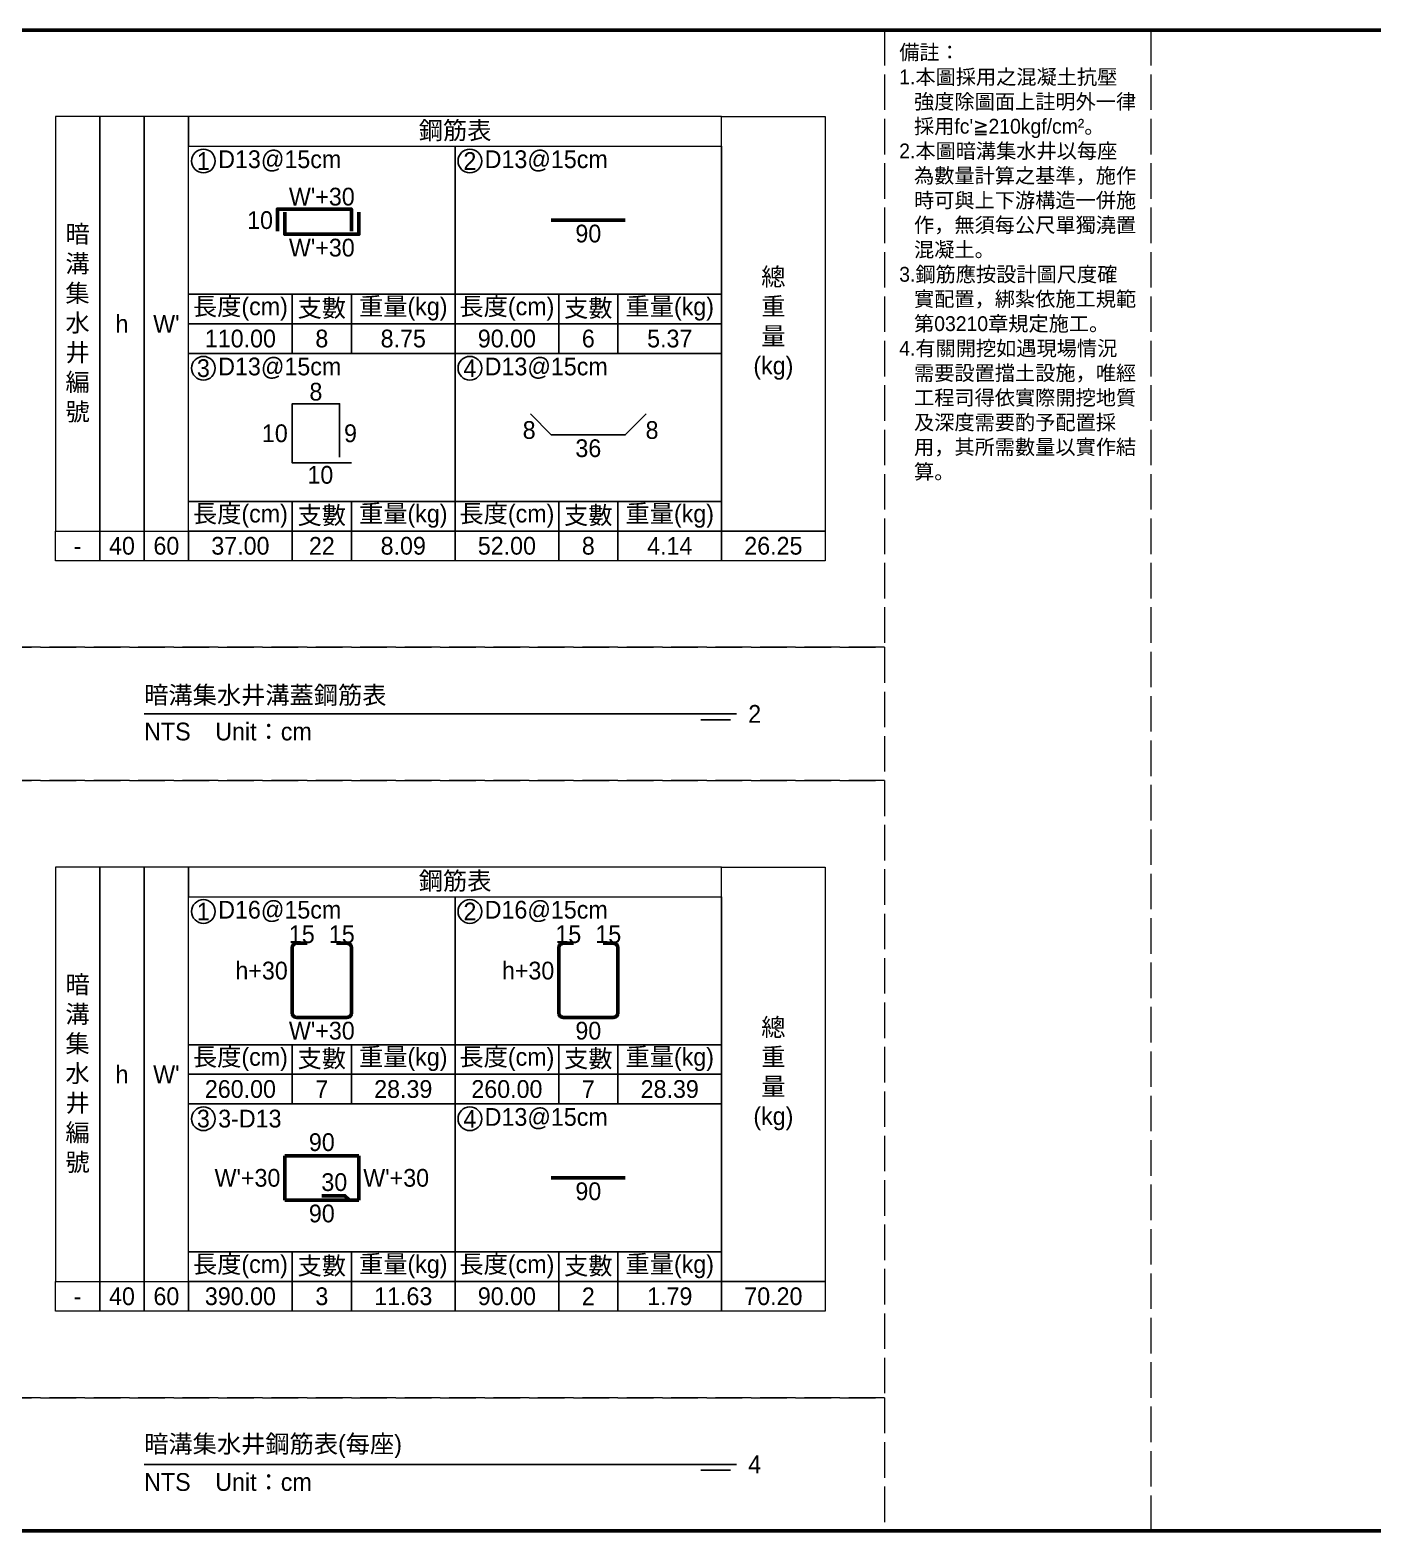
# Model space of a CAD drawing. Extents: x -7340 to 3675, y -3342 to 777.
# Drawn here: x -6939 to -6485, y -507 to 0 of the extents above; entities that cross this region are included whole.
import ezdxf

# ---------------------------------------------------------------- set-up
doc = ezdxf.new("R2010")
doc.units = 0
doc.header["$MEASUREMENT"] = 0
doc.linetypes.add('ACAD_ISO02W100', pattern=[15, 12, -3])
for name, color, linetype, lineweight in [('一、1.基本-圖框', 7, 'Continuous', 20), ('一、3.基本-變更', 1, 'Continuous', 50), ('二、5.繪圖-鋼筋', 60, 'Continuous', 50)]:
    doc.layers.add(name, color=color, linetype=linetype, lineweight=lineweight)
doc.layers.add('一、4.基本-隱藏', color=9, linetype='ACAD_ISO02W100', lineweight=20, plot=False)
doc.layers.add('三、1.文字-說明文字', color=2, linetype='Continuous')
doc.layers.add('三、3.文字-註解文字', color=2, linetype='Continuous')
doc.styles.add('次圖名(詳圖)', font='MS PGothic.ttf', dxfattribs={"height": 6})
doc.styles.add('註解文字(詳圖)', font='MS PGothic.ttf', dxfattribs={"height": 5})

msp = doc.modelspace()

# ---------------------------------------------------------------- linework, layer by layer
at = {"layer": '一、1.基本-圖框'}
for points in [[(-6930, -169.25), (-6915, -169.25), (-6915, -29.25), (-6930, -29.25)], [(-6915, -169.25), (-6900, -169.25), (-6900, -29.25), (-6915, -29.25)], [(-6900, -169.25), (-6885, -169.25), (-6885, -29.25), (-6900, -29.25)], [(-6885, -39.25), (-6705, -39.25), (-6705, -29.25), (-6885, -29.25)], [(-6670, -169.25), (-6705, -169.25), (-6705, -29.25), (-6670, -29.25)], [(-6885, -39.25), (-6795, -39.25), (-6795, -89.25), (-6885, -89.25)], [(-6795, -39.25), (-6705, -39.25), (-6705, -89.25), (-6795, -89.25)], [(-6885, -89.25), (-6850, -89.25), (-6850, -99.25), (-6885, -99.25)], [(-6850, -89.25), (-6830, -89.25), (-6830, -99.25), (-6850, -99.25)], [(-6830, -89.25), (-6795, -89.25), (-6795, -99.25), (-6830, -99.25)], [(-6795, -89.25), (-6760, -89.25), (-6760, -99.25), (-6795, -99.25)], [(-6760, -89.25), (-6740, -89.25), (-6740, -99.25), (-6760, -99.25)], [(-6740, -89.25), (-6705, -89.25), (-6705, -99.25), (-6740, -99.25)], [(-6885, -99.25), (-6850, -99.25), (-6850, -109.25), (-6885, -109.25)], [(-6850, -99.25), (-6830, -99.25), (-6830, -109.25), (-6850, -109.25)], [(-6830, -99.25), (-6795, -99.25), (-6795, -109.25), (-6830, -109.25)], [(-6795, -99.25), (-6760, -99.25), (-6760, -109.25), (-6795, -109.25)], [(-6760, -99.25), (-6740, -99.25), (-6740, -109.25), (-6760, -109.25)], [(-6740, -99.25), (-6705, -99.25), (-6705, -109.25), (-6740, -109.25)], [(-6885, -109.25), (-6795, -109.25), (-6795, -159.25), (-6885, -159.25)], [(-6795, -109.25), (-6705, -109.25), (-6705, -159.25), (-6795, -159.25)], [(-6885, -159.25), (-6850, -159.25), (-6850, -169.25), (-6885, -169.25)], [(-6850, -159.25), (-6830, -159.25), (-6830, -169.25), (-6850, -169.25)], [(-6830, -159.25), (-6795, -159.25), (-6795, -169.25), (-6830, -169.25)], [(-6795, -159.25), (-6760, -159.25), (-6760, -169.25), (-6795, -169.25)], [(-6760, -159.25), (-6740, -159.25), (-6740, -169.25), (-6760, -169.25)], [(-6740, -159.25), (-6705, -159.25), (-6705, -169.25), (-6740, -169.25)], [(-6930, -169.25), (-6915, -169.25), (-6915, -179.25), (-6930, -179.25)], [(-6915, -169.25), (-6900, -169.25), (-6900, -179.25), (-6915, -179.25)], [(-6900, -169.25), (-6885, -169.25), (-6885, -179.25), (-6900, -179.25)], [(-6885, -169.25), (-6850, -169.25), (-6850, -179.25), (-6885, -179.25)], [(-6850, -169.25), (-6830, -169.25), (-6830, -179.25), (-6850, -179.25)], [(-6830, -169.25), (-6795, -169.25), (-6795, -179.25), (-6830, -179.25)], [(-6795, -169.25), (-6760, -169.25), (-6760, -179.25), (-6795, -179.25)], [(-6760, -169.25), (-6740, -169.25), (-6740, -179.25), (-6760, -179.25)], [(-6740, -169.25), (-6705, -169.25), (-6705, -179.25), (-6740, -179.25)], [(-6705, -169.25), (-6670, -169.25), (-6670, -179.25), (-6705, -179.25)], [(-6930, -422.75), (-6915, -422.75), (-6915, -282.75), (-6930, -282.75)], [(-6915, -422.75), (-6900, -422.75), (-6900, -282.75), (-6915, -282.75)], [(-6900, -422.75), (-6885, -422.75), (-6885, -282.75), (-6900, -282.75)], [(-6885, -292.75), (-6705, -292.75), (-6705, -282.75), (-6885, -282.75)], [(-6670, -422.75), (-6705, -422.75), (-6705, -282.75), (-6670, -282.75)], [(-6885, -292.75), (-6795, -292.75), (-6795, -342.75), (-6885, -342.75)], [(-6795, -292.75), (-6705, -292.75), (-6705, -342.75), (-6795, -342.75)], [(-6885, -342.75), (-6850, -342.75), (-6850, -352.75), (-6885, -352.75)], [(-6850, -342.75), (-6830, -342.75), (-6830, -352.75), (-6850, -352.75)], [(-6830, -342.75), (-6795, -342.75), (-6795, -352.75), (-6830, -352.75)], [(-6795, -342.75), (-6760, -342.75), (-6760, -352.75), (-6795, -352.75)], [(-6760, -342.75), (-6740, -342.75), (-6740, -352.75), (-6760, -352.75)], [(-6740, -342.75), (-6705, -342.75), (-6705, -352.75), (-6740, -352.75)], [(-6885, -352.75), (-6850, -352.75), (-6850, -362.75), (-6885, -362.75)], [(-6850, -352.75), (-6830, -352.75), (-6830, -362.75), (-6850, -362.75)], [(-6830, -352.75), (-6795, -352.75), (-6795, -362.75), (-6830, -362.75)], [(-6795, -352.75), (-6760, -352.75), (-6760, -362.75), (-6795, -362.75)], [(-6760, -352.75), (-6740, -352.75), (-6740, -362.75), (-6760, -362.75)], [(-6740, -352.75), (-6705, -352.75), (-6705, -362.75), (-6740, -362.75)], [(-6885, -362.75), (-6795, -362.75), (-6795, -412.75), (-6885, -412.75)], [(-6795, -362.75), (-6705, -362.75), (-6705, -412.75), (-6795, -412.75)], [(-6885, -412.75), (-6850, -412.75), (-6850, -422.75), (-6885, -422.75)], [(-6850, -412.75), (-6830, -412.75), (-6830, -422.75), (-6850, -422.75)], [(-6830, -412.75), (-6795, -412.75), (-6795, -422.75), (-6830, -422.75)], [(-6795, -412.75), (-6760, -412.75), (-6760, -422.75), (-6795, -422.75)], [(-6760, -412.75), (-6740, -412.75), (-6740, -422.75), (-6760, -422.75)], [(-6740, -412.75), (-6705, -412.75), (-6705, -422.75), (-6740, -422.75)], [(-6930, -422.75), (-6915, -422.75), (-6915, -432.75), (-6930, -432.75)], [(-6915, -422.75), (-6900, -422.75), (-6900, -432.75), (-6915, -432.75)], [(-6900, -422.75), (-6885, -422.75), (-6885, -432.75), (-6900, -432.75)], [(-6885, -422.75), (-6850, -422.75), (-6850, -432.75), (-6885, -432.75)], [(-6850, -422.75), (-6830, -422.75), (-6830, -432.75), (-6850, -432.75)], [(-6830, -422.75), (-6795, -422.75), (-6795, -432.75), (-6830, -432.75)], [(-6795, -422.75), (-6760, -422.75), (-6760, -432.75), (-6795, -432.75)], [(-6760, -422.75), (-6740, -422.75), (-6740, -432.75), (-6760, -432.75)], [(-6740, -422.75), (-6705, -422.75), (-6705, -432.75), (-6740, -432.75)], [(-6705, -422.75), (-6670, -422.75), (-6670, -432.75), (-6705, -432.75)]]:
    msp.add_lwpolyline(points, close=True, dxfattribs=at)
at = {"layer": '一、3.基本-變更'}
msp.add_lwpolyline([(-7340, 0), (-3920, 0), (-3920, -507), (-7340, -507)], close=True, dxfattribs=at)
at = {"layer": '一、4.基本-隱藏'}
for points in [[(-7340, 0), (-6560, 0), (-6560, -507), (-7340, -507)], [(-6950, 0), (-6650, 0), (-6650, -208.5), (-6950, -208.5)], [(-6950, -208.5), (-6650, -208.5), (-6650, -253.5), (-6950, -253.5)], [(-6950, -253.5), (-6650, -253.5), (-6650, -462), (-6950, -462)], [(-6950, -462), (-6650, -462), (-6650, -507), (-6950, -507)]]:
    msp.add_lwpolyline(points, close=True, dxfattribs=at)
msp.add_lwpolyline([(-7340, -507), (-6560, -507)], dxfattribs=at)
at = {"layer": '三、3.文字-註解文字'}
for points in [[(-6834, -144.25), (-6834, -126.25), (-6850, -126.25), (-6850, -146.25), (-6830, -146.25)], [(-6769.571, -129.679), (-6762.5, -136.75), (-6737.5, -136.75), (-6730.429, -129.679)], [(-6900, -231), (-6700, -231)], [(-6702, -233), (-6712, -233)], [(-6900, -484.5), (-6700, -484.5)], [(-6702, -486.5), (-6712, -486.5)]]:
    msp.add_lwpolyline(points, dxfattribs=at)
for centre in [(-6880, -44.25), (-6790, -44.25), (-6880, -114.25), (-6790, -114.25), (-6880, -297.75), (-6790, -297.75), (-6880, -367.75), (-6790, -367.75)]:
    msp.add_circle(centre, 4, dxfattribs=at)
at = {"layer": '二、5.繪圖-鋼筋'}
for points in [[(-6855, -68), (-6855, -60.5), (-6830, -60.5), (-6830, -68)], [(-6852.5, -61.5), (-6852.5, -69), (-6827.5, -69), (-6827.5, -61.5)], [(-6762.5, -64.25), (-6737.5, -64.25)], [(-6852.5, -380.25), (-6827.5, -380.25)], [(-6852.5, -380.25), (-6852.5, -395.25)], [(-6827.5, -380.25), (-6827.5, -395.25)], [(-6762.5, -387.75), (-6737.5, -387.75)], [(-6852.5, -395.25), (-6827.5, -395.25)], [(-6840, -393.75), (-6832.188, -393.75), (-6830.625, -395.25)]]:
    msp.add_lwpolyline(points, dxfattribs=at)
for points in [[(-6845, -308.5), (-6848.5, -308.5, 0.4142136), (-6850, -310), (-6850, -332, 0.4142136), (-6848.5, -333.5), (-6831.5, -333.5, 0.4142136), (-6830, -332), (-6830, -310, 0.4142136), (-6831.5, -308.5), (-6835, -308.5)], [(-6755, -308.5), (-6758.5, -308.5, 0.4142136), (-6760, -310), (-6760, -332, 0.4142136), (-6758.5, -333.5), (-6741.5, -333.5, 0.4142136), (-6740, -332), (-6740, -310, 0.4142136), (-6741.5, -308.5), (-6745, -308.5)]]:
    msp.add_lwpolyline(points, format="xyb", dxfattribs=at)

# ---------------------------------------------------------------- texts
at = {"layer": '一、1.基本-圖框', "char_height": 6, "attachment_point": 5, "style": '註解文字(詳圖)'}
for s, width, insert in [('{\\fMS PGothic|b0|i0|c128|p34;鋼筋表}', 94.24964, (-6795, -34.25)), ('暗溝集水井{\\fMS PGothic|b0|i0|c128|p34;編號}', 12.98354, (-6922.5, -99.25)), ('{\\fMS PGothic|b0|i0|c128|p34;總重量(kg)}', 6, (-6687.5, -99.25)), ('{\\fMS PGothic|b0|i0|c128|p34;長度(cm)}', 35.02324, (-6867.5, -94.25)), ('{\\fMS PGothic|b0|i0|c128|p34;支數}', 19.27354, (-6840, -94.25)), ('{\\fMS PGothic|b0|i0|c128|p34;重量(kg)}', 30.27214, (-6812.5, -94.25)), ('{\\fMS PGothic|b0|i0|c128|p34;長度(cm)}', 35.02324, (-6777.5, -94.25)), ('{\\fMS PGothic|b0|i0|c128|p34;支數}', 19.27354, (-6750, -94.25)), ('{\\fMS PGothic|b0|i0|c128|p34;重量(kg)}', 30.27214, (-6722.5, -94.25)), ('{\\fMS PGothic|b0|i0|c128|p34;h}', 12.98354, (-6907.5, -99.25)), ("W'", 22.32258, (-6892.5, -99.25)), ('{\\fMS PGothic|b0|i0|c128|p34;長度(cm)}', 35.02324, (-6867.5, -164.25)), ('{\\fMS PGothic|b0|i0|c128|p34;支數}', 19.27354, (-6840, -164.25)), ('{\\fMS PGothic|b0|i0|c128|p34;重量(kg)}', 30.27214, (-6812.5, -164.25)), ('{\\fMS PGothic|b0|i0|c128|p34;長度(cm)}', 35.02324, (-6777.5, -164.25)), ('{\\fMS PGothic|b0|i0|c128|p34;支數}', 19.27354, (-6750, -164.25)), ('{\\fMS PGothic|b0|i0|c128|p34;重量(kg)}', 30.27214, (-6722.5, -164.25)), ('{\\fMS PGothic|b0|i0|c128|p34;鋼筋表}', 94.24964, (-6795, -287.75)), ('暗溝集水井{\\fMS PGothic|b0|i0|c128|p34;編號}', 12.98354, (-6922.5, -352.75)), ('{\\fMS PGothic|b0|i0|c128|p34;總重量(kg)}', 6, (-6687.5, -352.75)), ('{\\fMS PGothic|b0|i0|c128|p34;長度(cm)}', 35.02324, (-6867.5, -347.75)), ('{\\fMS PGothic|b0|i0|c128|p34;支數}', 19.27354, (-6840, -347.75)), ('{\\fMS PGothic|b0|i0|c128|p34;重量(kg)}', 30.27214, (-6812.5, -347.75)), ('{\\fMS PGothic|b0|i0|c128|p34;長度(cm)}', 35.02324, (-6777.5, -347.75)), ('{\\fMS PGothic|b0|i0|c128|p34;支數}', 19.27354, (-6750, -347.75)), ('{\\fMS PGothic|b0|i0|c128|p34;重量(kg)}', 30.27214, (-6722.5, -347.75)), ('{\\fMS PGothic|b0|i0|c128|p34;h}', 12.98354, (-6907.5, -352.75)), ("W'", 22.32258, (-6892.5, -352.75)), ('{\\fMS PGothic|b0|i0|c128|p34;長度(cm)}', 35.02324, (-6867.5, -417.75)), ('{\\fMS PGothic|b0|i0|c128|p34;支數}', 19.27354, (-6840, -417.75)), ('{\\fMS PGothic|b0|i0|c128|p34;重量(kg)}', 30.27214, (-6812.5, -417.75)), ('{\\fMS PGothic|b0|i0|c128|p34;長度(cm)}', 35.02324, (-6777.5, -417.75)), ('{\\fMS PGothic|b0|i0|c128|p34;支數}', 19.27354, (-6750, -417.75)), ('{\\fMS PGothic|b0|i0|c128|p34;重量(kg)}', 30.27214, (-6722.5, -417.75))]:
    msp.add_mtext_dynamic_manual_height_columns(s, width=width, gutter_width=30, heights=[0], dxfattribs=dict(at, insert=insert))
at = {"layer": '三、1.文字-說明文字', "insert": (-6645, -5), "char_height": 5, "attachment_point": 1, "style": '註解文字(詳圖)'}
msp.add_mtext_dynamic_manual_height_columns("{\\fMS PGothic|b0|i0|c128|p34;備註：\\P\\pi-5,l5;1.本圖採用之混凝土抗壓強度除圖面上註明外一律採用fc'≧210kgf/cm²。\\P2.本圖暗溝集水井以每座為數量計算之基準，施作時可與上下游構造一併施作，無須每公尺單獨澆置混凝土。\\P3.鋼筋應按設計圖尺度確實配置，綁紮依施工規範第03210章規定施工。\\P4.有關開挖如遇現場情況需要設置擋土設施，唯經工程司得依實際開挖地質及深度需要酌予配置採用，其所需數量以實作結算。}", width=80, gutter_width=30, heights=[0], dxfattribs=at)
at = {"layer": '三、3.文字-註解文字', "char_height": 6}
for s, width, gutter_width, insert, attachment_point, style in [('D13@15cm', 6.06582, 30, (-6875, -44.25), 4, '註解文字(詳圖)'), ('{\\fMS PGothic|b0|i0|c128|p34;D1}3{\\fMS PGothic|b0|i0|c128|p34;@}1{\\fMS PGothic|b0|i0|c128|p34;5cm}', 6.06582, 30, (-6785, -44.25), 4, '註解文字(詳圖)'), ('1', 8.38231, 30, (-6880, -44.25), 5, '註解文字(詳圖)'), ('2', 8.38231, 30, (-6790, -44.25), 5, '註解文字(詳圖)'), ('110.00', 9.06048, 30, (-6867.5, -104.25), 5, '註解文字(詳圖)'), ('8', 9.06048, 30, (-6840, -104.25), 5, '註解文字(詳圖)'), ('8.75', 9.06048, 30, (-6812.5, -104.25), 5, '註解文字(詳圖)'), ('90.00', 9.06048, 30, (-6777.5, -104.25), 5, '註解文字(詳圖)'), ('6', 9.06048, 30, (-6750, -104.25), 5, '註解文字(詳圖)'), ('5.37', 9.06048, 30, (-6722.5, -104.25), 5, '註解文字(詳圖)'), ('3', 8.38231, 30, (-6880, -114.25), 5, '註解文字(詳圖)'), ('D13@15cm', 6.06582, 30, (-6875, -114.25), 4, '註解文字(詳圖)'), ('4', 8.38231, 30, (-6790, -114.25), 5, '註解文字(詳圖)'), ('D13@15cm', 6.06582, 30, (-6785, -114.25), 4, '註解文字(詳圖)'), ('40', 9.06048, 30, (-6907.5, -174.25), 5, '註解文字(詳圖)'), ('6{\\fMS PGothic|b0|i0|c128|p34;0}', 9.06048, 30, (-6892.5, -174.25), 5, '註解文字(詳圖)'), ('37.00', 9.06048, 30, (-6867.5, -174.25), 5, '註解文字(詳圖)'), ('22', 9.06048, 30, (-6840, -174.25), 5, '註解文字(詳圖)'), ('8.09', 9.06048, 30, (-6812.5, -174.25), 5, '註解文字(詳圖)'), ('52.00', 9.06048, 30, (-6777.5, -174.25), 5, '註解文字(詳圖)'), ('8', 9.06048, 30, (-6750, -174.25), 5, '註解文字(詳圖)'), ('4.14', 9.06048, 30, (-6722.5, -174.25), 5, '註解文字(詳圖)'), ('26.25', 9.06048, 30, (-6687.5, -174.25), 5, '註解文字(詳圖)'), ('-', 9.06048, 30, (-6922.5, -174.25), 5, '註解文字(詳圖)'), ('{\\fMS PGothic|b0|i0|c128|p34;暗溝}集水井{\\fMS PGothic|b0|i0|c128|p34;溝蓋鋼筋表}', 134.12151, 15, (-6900, -225), 4, '次圖名(詳圖)'), ('2', 3, 15, (-6696, -231), 4, '次圖名(詳圖)'), ('NTS{\\fMS PGothic|b0|i0|c128|p34;^IUnit：cm}', 136.03259, 15, (-6900, -237), 4, '次圖名(詳圖)'), ('{\\fMS PGothic|b0|i0|c128|p34;D1}6{\\fMS PGothic|b0|i0|c128|p34;@15cm}', 6.06582, 30, (-6875, -297.75), 4, '註解文字(詳圖)'), ('{\\fMS PGothic|b0|i0|c128|p34;D1}6{\\fMS PGothic|b0|i0|c128|p34;@15cm}', 6.06582, 30, (-6785, -297.75), 4, '註解文字(詳圖)'), ('1', 8.38231, 30, (-6880, -297.75), 5, '註解文字(詳圖)'), ('2', 8.38231, 30, (-6790, -297.75), 5, '註解文字(詳圖)'), ('260.00', 9.06048, 30, (-6867.5, -357.75), 5, '註解文字(詳圖)'), ('7', 9.06048, 30, (-6840, -357.75), 5, '註解文字(詳圖)'), ('28.39', 9.06048, 30, (-6812.5, -357.75), 5, '註解文字(詳圖)'), ('260.00', 9.06048, 30, (-6777.5, -357.75), 5, '註解文字(詳圖)'), ('7', 9.06048, 30, (-6750, -357.75), 5, '註解文字(詳圖)'), ('28.39', 9.06048, 30, (-6722.5, -357.75), 5, '註解文字(詳圖)'), ('3', 8.38231, 30, (-6880, -367.75), 5, '註解文字(詳圖)'), ('3-{\\fMS PGothic|b0|i0|c128|p34;D13}', 6.06582, 30, (-6875, -367.75), 4, '註解文字(詳圖)'), ('4', 8.38231, 30, (-6790, -367.75), 5, '註解文字(詳圖)'), ('D13@15cm', 6.06582, 30, (-6785, -367.75), 4, '註解文字(詳圖)'), ('40', 9.06048, 30, (-6907.5, -427.75), 5, '註解文字(詳圖)'), ('6{\\fMS PGothic|b0|i0|c128|p34;0}', 9.06048, 30, (-6892.5, -427.75), 5, '註解文字(詳圖)'), ('390.00', 9.06048, 30, (-6867.5, -427.75), 5, '註解文字(詳圖)'), ('3', 9.06048, 30, (-6840, -427.75), 5, '註解文字(詳圖)'), ('11.63', 9.06048, 30, (-6812.5, -427.75), 5, '註解文字(詳圖)'), ('90.00', 9.06048, 30, (-6777.5, -427.75), 5, '註解文字(詳圖)'), ('2', 9.06048, 30, (-6750, -427.75), 5, '註解文字(詳圖)'), ('1.79', 9.06048, 30, (-6722.5, -427.75), 5, '註解文字(詳圖)'), ('70.20', 9.06048, 30, (-6687.5, -427.75), 5, '註解文字(詳圖)'), ('-', 9.06048, 30, (-6922.5, -427.75), 5, '註解文字(詳圖)'), ('{\\fMS PGothic|b0|i0|c128|p34;暗溝集水井鋼筋表(每座)}', 134.12151, 15, (-6900, -478.5), 4, '次圖名(詳圖)'), ('4', 3, 15, (-6696, -484.5), 4, '次圖名(詳圖)'), ('NTS{\\fMS PGothic|b0|i0|c128|p34;^IUnit：cm}', 136.03259, 15, (-6900, -490.5), 4, '次圖名(詳圖)')]:
    msp.add_mtext_dynamic_manual_height_columns(s, width=width, gutter_width=gutter_width, heights=[0], dxfattribs=dict(at, insert=insert, attachment_point=attachment_point, style=style))
at = {"layer": '二、5.繪圖-鋼筋', "char_height": 6, "style": '註解文字(詳圖)'}
for s, width, insert, attachment_point in [("{\\fMS PGothic|b0|i0|c128|p34;W'}+3{\\fMS PGothic|b0|i0|c128|p34;0}", 3.56631, (-6840, -53.277), 2), ('{\\fMS PGothic|b0|i0|c128|p34;10}', 8.87231, (-6856.5, -64.25), 6), ('90', 3.56631, (-6750, -65.75), 2), ("{\\fMS PGothic|b0|i0|c128|p34;W'}+3{\\fMS PGothic|b0|i0|c128|p34;0}", 3.56631, (-6840, -70.5), 2), ('{\\fMS PGothic|b0|i0|c128|p34;8}', 3.56631, (-6842, -125.25), 8), ('{\\fMS PGothic|b0|i0|c128|p34;10}', 8.87231, (-6851.5, -136.25), 6), ('9', 8.87231, (-6832.5, -136.25), 4), ('8', 3.56631, (-6769.978, -132.106), 2), ('8', 3.56631, (-6728.482, -132.106), 2), ('36', 3.56631, (-6750, -138.25), 2), ('10', 3.56631, (-6840.5, -147.25), 2), ('15', 8.87231, (-6846.75, -308.5), 8), ('15', 8.87231, (-6833.25, -308.5), 8), ('15', 8.87231, (-6756.75, -308.5), 8), ('15', 8.87231, (-6743.25, -308.5), 8), ('{\\fMS PGothic|b0|i0|c128|p34;h+}3{\\fMS PGothic|b0|i0|c128|p34;0}', 8.87231, (-6851.5, -317.75), 6), ('{\\fMS PGothic|b0|i0|c128|p34;h+}3{\\fMS PGothic|b0|i0|c128|p34;0}', 8.87231, (-6761.5, -317.75), 6), ("{\\fMS PGothic|b0|i0|c128|p34;W'+}3{\\fMS PGothic|b0|i0|c128|p34;0}", 3.56631, (-6840, -335), 2), ('90', 3.56631, (-6750, -335), 2), ('{\\fMS PGothic|b0|i0|c128|p34;90}', 3.56631, (-6840, -378.75), 8), ("W'+30", 3.56631, (-6854, -387.75), 6), ("W'+30", 3.56631, (-6826, -387.75), 4), ('30', 3.56631, (-6835.792, -392.25), 8), ('90', 3.56631, (-6750, -389.25), 2), ('90', 3.56631, (-6840, -396.75), 2)]:
    msp.add_mtext_dynamic_manual_height_columns(s, width=width, gutter_width=30, heights=[0], dxfattribs=dict(at, insert=insert, attachment_point=attachment_point))

doc.saveas('drawing.dxf')
